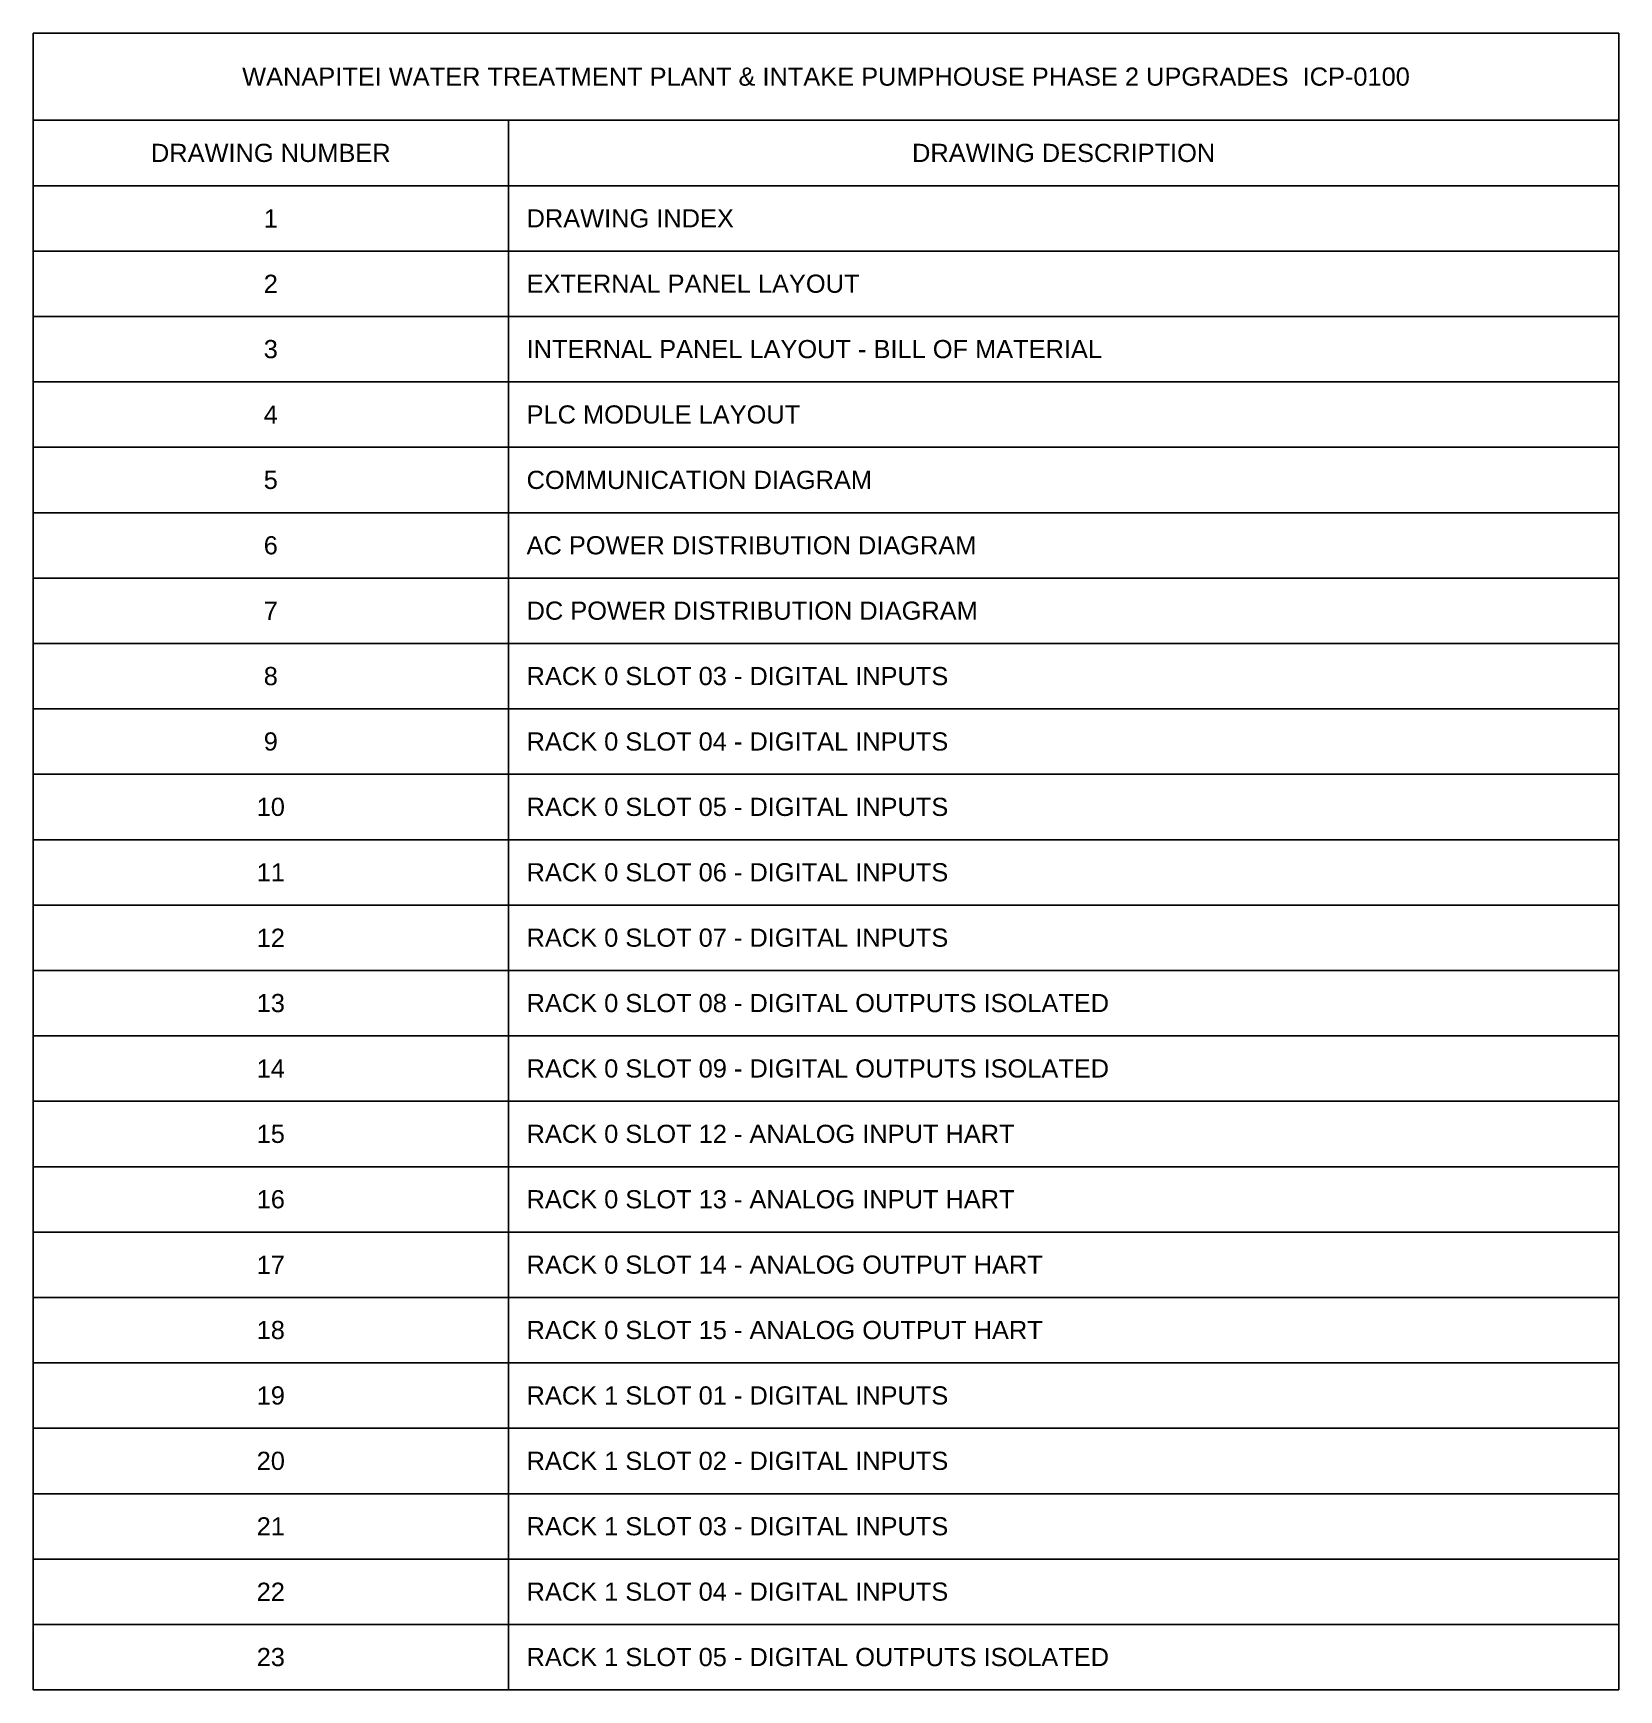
# Model space of a CAD drawing. Extents: x 73.9 to 133.9, y 36 to 98.7.
import ezdxf

# ---------------------------------------------------------------- set-up
doc = ezdxf.new("R2010")
doc.units = 0
doc.layers.add('N-ANNO-TEXT', color=2, linetype='Continuous', lineweight=25)
doc.styles.add('_CGS_2-5_NOTES', font='arial.ttf', dxfattribs={"height": 2.5})

# ---------------------------------------------------------------- blocks, each defined once
blk = doc.blocks.new('*T4')
at = {"linetype": 'ByBlock', "lineweight": -2, "transparency": 16777216}
for p, q in [((0, 0), (60, 0)), ((0, 0), (0, -62.7)), ((60, 0), (60, -55.275)), ((0, -3.3), (60, -3.3)), ((17.984, -3.3), (17.984, -62.7)), ((0, -5.775), (60, -5.775)), ((0, -8.25), (60, -8.25)), ((0, -10.725), (60, -10.725)), ((0, -13.2), (60, -13.2)), ((17.984, -15.675), (60, -15.675)), ((0, -18.15), (60, -18.15)), ((0, -20.625), (60, -20.625)), ((0, -23.1), (60, -23.1)), ((0, -25.575), (60, -25.575)), ((0, -28.05), (60, -28.05)), ((0, -30.525), (60, -30.525)), ((17.984, -33), (60, -33)), ((0, -35.475), (60, -35.475)), ((0, -42.9), (60, -42.9)), ((0, -45.375), (60, -45.375)), ((17.984, -47.85), (60, -47.85)), ((0, -50.325), (60, -50.325)), ((0, -52.8), (60, -52.8)), ((0, -55.275), (60, -55.275)), ((0, -57.75), (17.984, -57.75)), ((0, -60.225), (17.984, -60.225)), ((0, -62.7), (17.984, -62.7))]:
    blk.add_line(p, q, dxfattribs=at)
at = {"color": 0, "linetype": 'ByBlock', "lineweight": -2, "transparency": 16777216}
for p, q in [((0, -15.675), (17.984, -15.675)), ((0, -33), (17.984, -33)), ((0, -37.95), (60, -37.95)), ((0, -40.425), (60, -40.425)), ((0, -47.85), (17.984, -47.85)), ((60, -55.275), (60, -62.7)), ((17.984, -57.75), (60, -57.75)), ((17.984, -60.225), (60, -60.225)), ((17.984, -62.7), (60, -62.7))]:
    blk.add_line(p, q, dxfattribs=at)
at = {"layer": 'N-ANNO-TEXT', "color": 0, "transparency": 16777216, "style": '_CGS_2-5_NOTES'}
for s, insert, char_height, width, attachment_point in [('WANAPITEI WATER TREATMENT PLANT & INTAKE PUMPHOUSE PHASE 2 UPGRADES  ICP-0100', (30, -1.65), 0.6875, 59.175, 5), ('DRAWING NUMBER', (8.992, -4.537), 0.6875, 17.15865, 5), ('DRAWING DESCRIPTION', (38.992, -4.537), 0.6875, 41.19135, 5), ('1', (8.992, -7.013), 0.688, 17.15865, 5), ('DRAWING INDEX', (18.671, -7.013), 0.6875, 41.19135, 4), ('2', (8.992, -9.487), 0.688, 17.15865, 5), ('EXTERNAL PANEL LAYOUT', (18.671, -9.487), 0.6875, 41.19135, 4), ('3', (8.992, -11.962), 0.688, 17.15865, 5), ('INTERNAL PANEL LAYOUT - BILL OF MATERIAL', (18.671, -11.962), 0.6875, 41.19135, 4), ('4', (8.992, -14.437), 0.688, 17.15865, 5), ('PLC MODULE LAYOUT', (18.671, -14.437), 0.6875, 41.19135, 4), ('5', (8.992, -16.912), 0.688, 17.15865, 5), ('COMMUNICATION DIAGRAM', (18.671, -16.912), 0.6875, 41.19135, 4), ('6', (8.992, -19.387), 0.688, 17.15865, 5), ('AC POWER DISTRIBUTION DIAGRAM', (18.671, -19.387), 0.6875, 41.19135, 4), ('7', (8.992, -21.862), 0.688, 17.15865, 5), ('DC POWER DISTRIBUTION DIAGRAM', (18.671, -21.862), 0.6875, 41.19135, 4), ('8', (8.992, -24.337), 0.688, 17.15865, 5), ('RACK 0 SLOT 03 - DIGITAL INPUTS', (18.671, -24.337), 0.6875, 41.19135, 4), ('9', (8.992, -26.812), 0.688, 17.15865, 5), ('RACK 0 SLOT 04 - DIGITAL INPUTS', (18.671, -26.812), 0.6875, 41.19135, 4), ('10', (8.992, -29.287), 0.6875, 17.15865, 5), ('RACK 0 SLOT 05 - DIGITAL INPUTS', (18.671, -29.287), 0.6875, 41.19135, 4), ('11', (8.992, -31.762), 0.6875, 17.15865, 5), ('RACK 0 SLOT 06 - DIGITAL INPUTS', (18.671, -31.762), 0.6875, 41.19135, 4), ('12', (8.992, -34.237), 0.6875, 17.15865, 5), ('RACK 0 SLOT 07 - DIGITAL INPUTS', (18.671, -34.237), 0.6875, 41.19135, 4), ('13', (8.992, -36.712), 0.6875, 17.15865, 5), ('RACK 0 SLOT 08 - DIGITAL OUTPUTS ISOLATED', (18.671, -36.712), 0.6875, 41.19135, 4), ('14', (8.992, -39.187), 0.6875, 17.15865, 5), ('RACK 0 SLOT 09 - DIGITAL OUTPUTS ISOLATED', (18.671, -39.187), 0.6875, 41.19135, 4), ('15', (8.992, -41.662), 0.6875, 17.15865, 5), ('RACK 0 SLOT 12 - ANALOG INPUT HART', (18.671, -41.662), 0.6875, 41.19135, 4), ('16', (8.992, -44.137), 0.6875, 17.15865, 5), ('RACK 0 SLOT 13 - ANALOG INPUT HART', (18.671, -44.137), 0.6875, 41.19135, 4), ('17', (8.992, -46.612), 0.6875, 17.15865, 5), ('RACK 0 SLOT 14 - ANALOG OUTPUT HART', (18.671, -46.612), 0.6875, 41.19135, 4), ('18', (8.992, -49.087), 0.6875, 17.15865, 5), ('RACK 0 SLOT 15 - ANALOG OUTPUT HART', (18.671, -49.087), 0.6875, 41.19135, 4), ('19', (8.992, -51.562), 0.6875, 17.15865, 5), ('RACK 1 SLOT 01 - DIGITAL INPUTS', (18.671, -51.562), 0.6875, 40.64135, 4), ('20', (8.992, -54.037), 0.6875, 17.15865, 5), ('RACK 1 SLOT 02 - DIGITAL INPUTS', (18.671, -54.037), 0.6875, 40.64135, 4), ('21', (8.992, -56.512), 0.6875, 17.15865, 5), ('RACK 1 SLOT 03 - DIGITAL INPUTS', (18.671, -56.512), 0.6875, 40.64135, 4), ('22', (8.992, -58.987), 0.6875, 17.15865, 5), ('RACK 1 SLOT 04 - DIGITAL INPUTS', (18.671, -58.987), 0.6875, 40.64135, 4), ('23', (8.992, -61.462), 0.6875, 17.15865, 5), ('RACK 1 SLOT 05 - DIGITAL OUTPUTS ISOLATED', (18.671, -61.462), 0.6875, 40.64135, 4)]:
    blk.add_mtext(s, dxfattribs=dict(at, insert=insert, char_height=char_height, width=width, attachment_point=attachment_point))

msp = doc.modelspace()

# ---------------------------------------------------------------- block references
msp.add_blockref('*T4', (73.861, 98.734))

doc.saveas('drawing.dxf')
